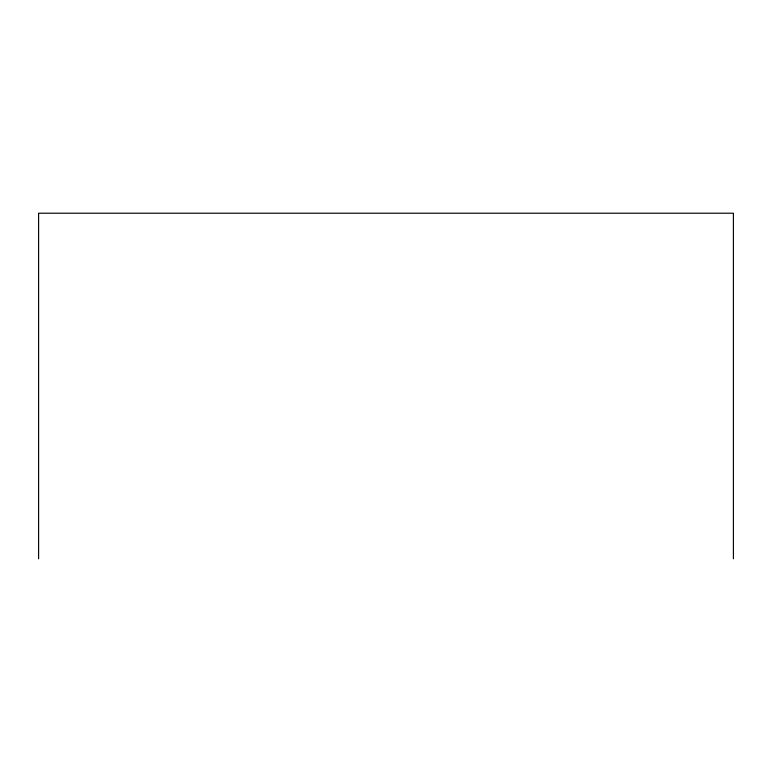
<?xml version="1.0" encoding="UTF-8"?>
<svg xmlns="http://www.w3.org/2000/svg" width="772" height="772" viewBox="0 0 772 772"><rect width="100%" height="100%" fill="white"/><g stroke="black" fill="none" stroke-linecap="round" stroke-linejoin="round"><path stroke-width="1.16" d="M733.4 558.783L733.4 213.217L38.6 213.217L38.6 558.783"/></g></svg>
